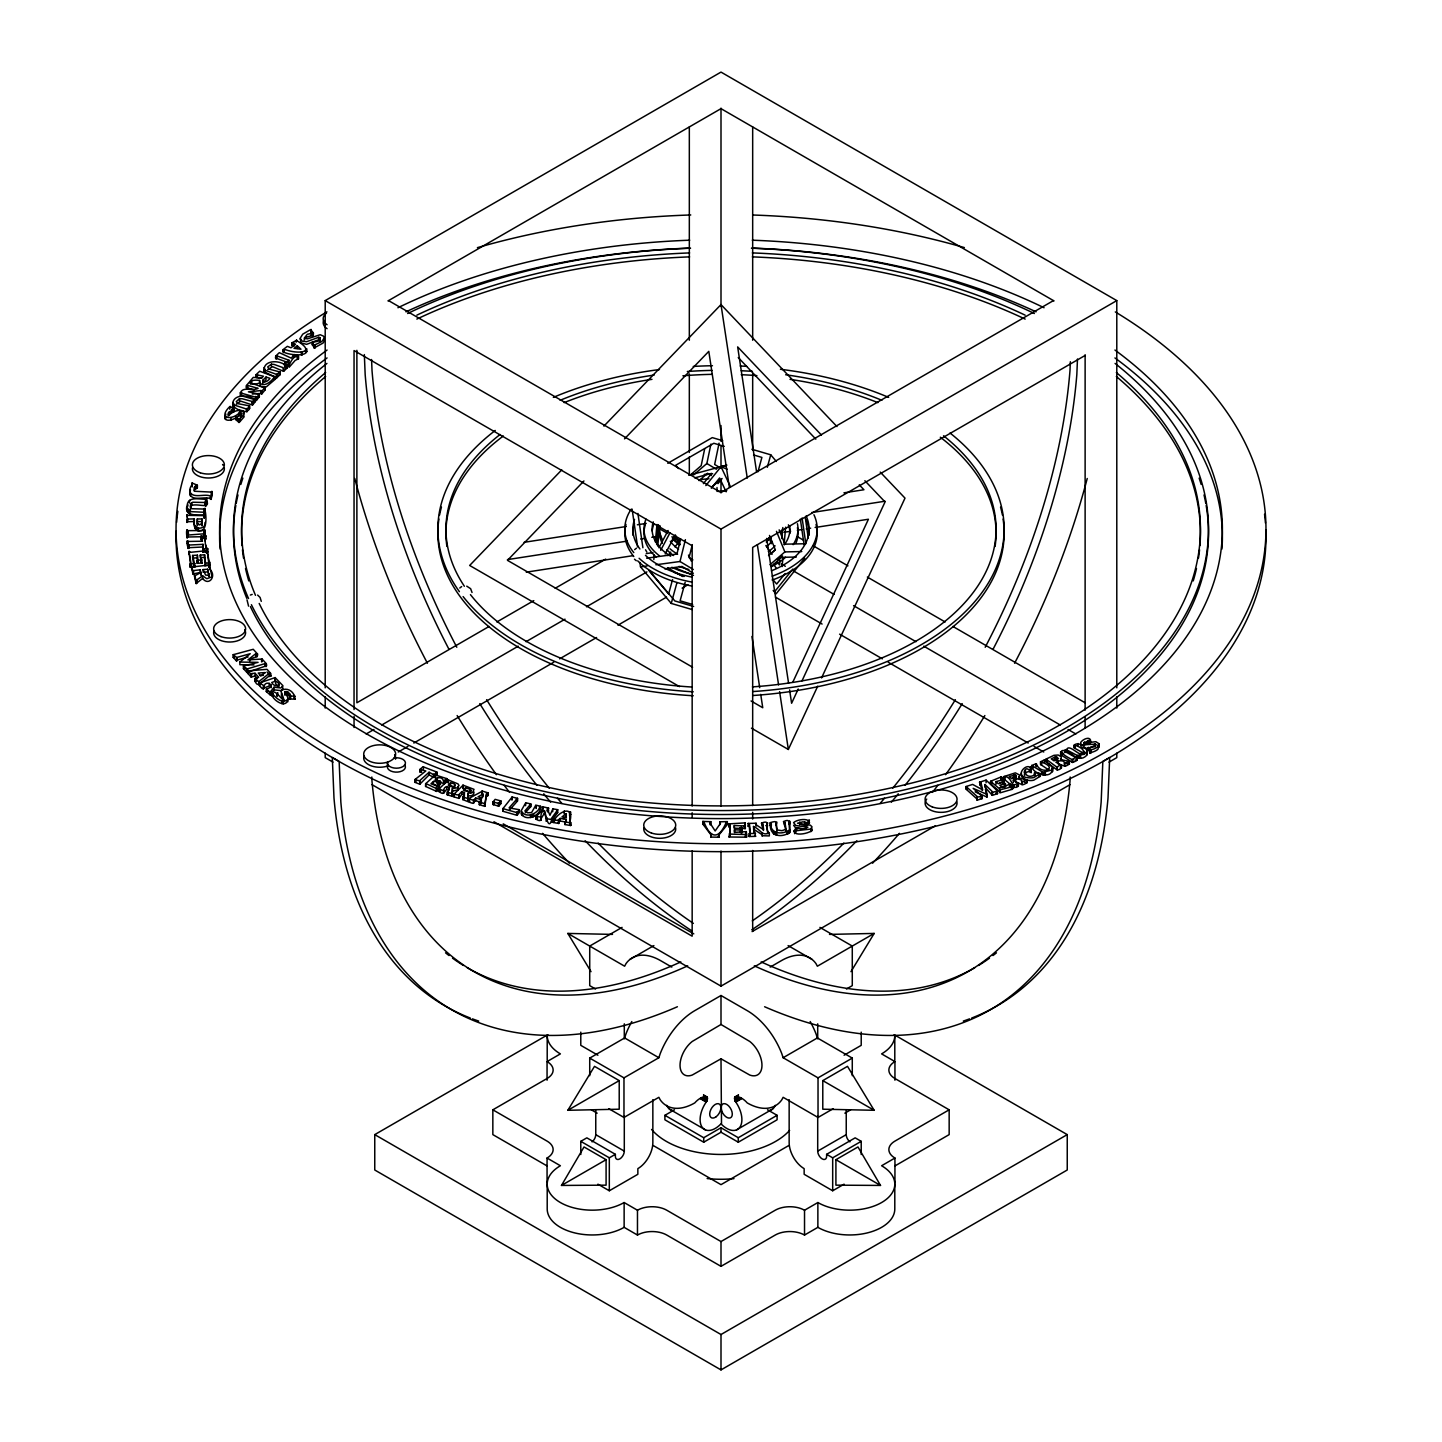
<?xml version="1.0" encoding="UTF-8"?>
<svg xmlns="http://www.w3.org/2000/svg" width="1442" height="1442" viewBox="0 0 1442 1442"><rect width="100%" height="100%" fill="white"/><g stroke="black" fill="none" stroke-linecap="round" stroke-linejoin="round"><path stroke-width="1.5" d="M202.006 540.966C198.347 537.668 207.774 537.956 205.215 539.434L204.98 540.876M206.008 539.074L206.008 535.991L201.015 536.1L202.493 541.219L188.235 541.453C184.991 539.002 189.407 554.683 188.866 545.058L203.016 544.355L202.889 552.142L207.882 551.925L207.81 548.861C202.691 546.194 207.161 530.692 204.061 530.494L204.061 533.125L204.44 529.791M206.008 535.991L204.98 537.487M468.488 798.363L468.235 801.265L467.911 793.28L472.543 792.631L474.021 789.333L463.062 785.169L453.96 794.236L453.96 796.867L458.916 798.399L458.862 794.632L461.8 791.64L464.432 792.451L462.828 799.607C480.565 806.637 469.353 802.311 475.788 798.057L481.358 799.787L479.321 802.04L479.321 804.69L484.836 806.366L486.657 793.28L488.009 792.848L482.133 791.045L482.133 793.677M484.512 805.663L486.657 793.28M187.406 519.769L186.847 522.401L187.784 519.048L194.346 518.904C193.066 523.825 194.309 532.729 201.375 530.674C208.477 528.673 205.521 507.89 204.187 509.062L204.187 511.694L204.674 508.377M197.32 518.94L197.32 521.571L202.024 521.625L202.024 518.976L197.32 518.94L197.41 525.861L197.32 522.004M202.024 518.976L201.916 525.861L202.006 522.022M186.847 522.401L187.424 514.65M719.774 821.796L720.495 823.31L715.16 830.952L710.077 823.184L710.834 821.688L702.813 821.417L704.002 822.12C710.726 839.442 719.27 839.118 726.263 822.228L727.327 821.616L719.774 821.796L719.774 824.752M710.78 834.143L710.78 837.099L719.017 837.225L718.17 836.793M710.78 837.099L711.609 834.035M710.005 822.102L710.005 824.734L710.834 824.319M190.2 509.657L191.624 505.349C199.375 503.294 211.83 509.891 205.882 499.184L205.161 501.996M1089.9 743.621L1088.89 740.449L1083.969 743.081L1095.866 741.711L1099.074 743.766L1097.939 746.614A13.483 7.787 0 0 1 1092.009 749.57C1077.444 748.957 1115.099 742.071 1082.203 745.045A5.552 3.208 0 0 1 1080.761 742.324C1083.537 738.376 1092.441 735.24 1090.386 743.549M1088.061 747.479L1090.062 753.391L1092.009 752.201A13.483 7.787 0 0 0 1097.939 749.263L1099.219 744.505M711.429 835.477L702.813 824.049M1070.343 361.726L1069.982 370.612A500.789 289.139 -60 0 1 985.192 647.26M1077.48 359.022L1076.832 374.578A500.789 289.139 -60 0 1 993.069 649.224M1070.18 777.004L1069.982 781.492A500.789 289.139 60 0 1 754.31 965.852M464.216 798.76L464.432 792.451M558.252 822.571L558.793 823.472L553.169 822.481C556.882 811.954 574.871 803.482 569.806 821.994M569.464 812.531L570.635 825.527L564.904 824.536L566.219 819.453L560.109 818.389L558.252 819.921L558.793 823.472M204.998 522.455C206.26 530.007 192.994 530.025 194.328 522.419M452.391 788.486L452.482 796.417L447.146 794.722L449.111 787.53L446.678 786.593C440.801 788.071 446.912 797.228 438.963 791.568L438.963 788.936L448.444 779.996L458.015 783.889L459.007 785.493L457.132 787.873L452.391 788.486L452.157 795.569M721 1058.807L749.768 1075.047A20.873 12.059 60 0 0 761.971 1065.296A20.873 12.059 60 0 0 749.768 1041.466L721 1024.487L692.232 1041.466A20.873 12.059 -60 0 0 680.029 1065.296A20.873 12.059 -60 0 0 692.232 1075.047L721 1058.807L721.505 1124.345A21.486 12.401 60 0 0 739.854 1127.229A21.486 12.401 60 0 0 736.465 1103.058C730.121 1093.36 740.936 1095.523 747.208 1102.896A56.49 32.625 60 0 0 781.798 1099.813L783.132 1097.308L818.029 1117.46L833.242 1108.664M653.821 559.55L654.217 555.17M655.389 542.03L656.957 524.491M656.651 544.625L658.435 524.654M657.786 546.121L659.553 526.294M779.888 560.559L779.491 564.958L777.004 561.443M781.852 538.533L782.826 527.538M782.123 566.598L782.898 557.838M784.069 544.679L785.638 527.159M1049.379 770.334L1040.511 764.458L1040.511 761.809L1044.35 759.934L1052.534 767.342L1051.705 770.064L1042.945 772.299L1031.679 765.486L1036.131 763.701L1036.474 766.585M1031.679 765.486C1030.832 773.471 1052.66 780.032 1052.011 769.271M264.048 367.638L265.616 370.432L276.558 374.397L276.846 377.768L280.108 374.668L280.108 372.036L269.221 369.116L267.707 366.899L271.438 364.141L274.142 364.447L282.902 367.584L283.641 371.315L287.156 367.998L287.156 365.367L285.858 365.547C279.46 359.761 262.138 359.635 264.21 371.838L276.377 377.606M1013.329 782.79L1013.329 780.158L1015.763 779.185C1027.101 777.166 1016.646 789.243 1027.01 782.718L1027.01 780.086L1018.611 777.797L1019.746 775.111L1015.348 772.858L1003.938 776.553L1004.173 782.033L999.757 783.06M793.605 825.257L795.786 828.123L806.348 829.15M721 1123.769L720.495 1124.345A21.486 12.401 -60 0 1 702.146 1127.229A21.486 12.401 -60 0 1 705.535 1103.058C711.879 1093.36 701.064 1095.523 694.792 1102.896A56.49 32.625 -60 0 1 660.202 1099.813L658.868 1097.308L623.971 1117.46L608.758 1108.664M542.354 807.051C544.391 811.486 534.892 814.568 536.009 819.164C545.31 824.626 537.073 812.891 544.391 810.62C545.779 812.639 547.96 832.358 552.07 819.326L551.439 818.515L557.748 809.701L552.863 808.854L549.961 815.325L547.455 809.25L548.591 808.097L542.553 806.763L542.931 810.062M540.48 819.615L544.391 813.252L544.391 810.62M209.054 573.844L208.405 575.322L205.575 575.052L203.142 569.59L207.612 569.23L209.054 576.476L207.612 569.23M521.409 812.982C524.023 821.94 538.875 816.551 540.353 809.214L540.552 806.276L535.865 805.159L531.575 812.585L527.502 812.819L524.87 810.981L530.8 803.951L525.789 802.761L525.573 805.681M1016.502 775.904L1011.689 778.716L1009.22 776.535L1015.384 774.949L1016.502 778.536M252.116 401.633L255.45 398.857L254.207 399.11C247.429 394.423 231.135 393.972 232.811 406.031C237.011 409.69 246.924 414.863 249.592 408.519L249.592 405.887L238.182 403.706L236.272 401.597L239.516 398.641L242.292 398.767L251.611 401.309L252.548 404.986L255.45 401.489L255.45 398.857M252.044 404.86L240.742 401.146L236.272 404.247M811.161 828.285L812.062 830.322C808.547 833.728 794.272 836.396 794.037 830.989L796.218 827.654L803.5 828.952L807.88 827.275L795.786 825.491L793.605 822.625C797.084 819.29 809.359 817.686 809.467 822.805L806.799 825.779L806.799 823.148L809.467 820.174M256.189 396.766L256.117 399.975L255.685 396.424M229.783 406.608C217.129 418.775 232.288 420.974 240.093 412.124C243.68 416.377 233.748 415.729 235.803 419.586L238.993 422.47L239.336 418.973C253.017 408.771 234.722 407.744 229.08 415.422L227.98 414.251L228.647 412.268L234.073 409.168L230.143 406.338L229.783 409.24M246.997 599.818L248.565 606.145M203.52 551.313L203.016 544.355M320.088 341.538L320.232 338.023L318.664 337.302L306.641 341.7L302.225 341.159L299.846 338.816L302.748 334.147L310.661 329.587L313.401 332.94C314.5 337.807 305.416 334.634 304.136 340.024M206.08 506.07L206.927 498.517M205.016 512.252L205.233 508.395M192.255 484.278L191.768 485.107A26.172 15.105 0 0 0 189.731 490.983C191.732 499.365 204.908 493.254 210.388 496.066C209.937 505.8 213.74 489.361 211.055 492.082L194.309 491.253L194.147 487.54L197.374 485.233L192.146 483.016L192.255 486.909L191.84 483.43M211.217 499.419L212.136 491.452M200.276 555.044L202.222 563.011L197.302 563.317L197.41 555.188L192.633 555.44L195.157 566.688L190.11 567.03L190.885 562.795L188.974 551.439L190.813 552.286L207.071 550.628L209.198 561.929C205.701 565.498 204.205 561.767 204.62 554.81L200.276 555.044L200.276 557.675L204.62 557.441L205.467 562.47M190.759 566.147L188.974 551.439M438.909 788.756L436.656 791.406L425.606 786.449L425.606 783.817C429.554 784.286 439.431 791.91 438.134 786.395L430.942 783.781L433.483 781.438C439.774 780.014 435.484 790.757 440.477 784.051L440.477 781.42L435.015 780.032L437.323 777.905C447.056 775.904 441.018 788.684 446.948 781.348L446.948 778.698L435.322 774.949L435.322 777.598M197.951 562.47L197.41 555.188M1040.331 773.543L1033.896 777.508A7.715 4.452 0 0 1 1029.282 777.851C1009.797 776.932 1032.111 757.068 1031.264 772.515C1022.72 760.583 1022.09 781.924 1034.941 774.805L1034.653 772.606L1040.331 773.543L1040.331 776.175L1033.896 780.14A7.715 4.452 0 0 1 1029.282 780.482C1025.713 780.158 1019.746 777.472 1021.351 773.038M262.823 380.255C263.165 384.401 269.113 380.273 269.978 378.327L266.031 377.047L262.823 380.255L262.823 382.941M259.614 380.454L259.614 383.085C246.979 386.943 247.285 378.417 259.614 380.454L259.686 382.743C264.823 388.925 274.917 377.804 274.142 376.65L259.704 371.225L256.099 374.668L256.099 377.299L261.705 378.291M259.614 383.085L260.533 386.204L265.166 387.213L265.166 389.845L261.705 394.008L261.074 390.548L248.421 391.845L259.326 394.207L259.326 396.856L256.604 400.119L240.309 395.487L240.309 392.855C243.338 386.005 251.539 391.611 258.118 388.367L247.627 385.393C245.627 384.978 245.627 389.592 247.627 388.042L254.225 389.845M437.557 783.168L440.477 781.42M437.449 786.323L433.483 784.087L433.483 781.438M287.841 701.785L287.661 697.189L284.921 691.926L287.264 691.727L289.986 693.854L289.5 699.028L295.304 699.154L294.312 695.855C292.888 690.754 286.165 687.221 281.514 690.466L281.082 691.619C289.355 712.6 275.386 686.266 271.709 693.061C270.988 699.496 286.165 709.284 287.661 699.821M419.928 769.433L425.805 770.983L414.845 779.671L414.845 782.303L419.838 784.232L419.946 780.446L429.085 772.245L433.826 774.787L436.836 772.047L423.011 766.729L419.928 769.433L419.928 772.083L421.821 772.101M436.836 772.047L436.836 774.696L433.826 777.418L429.085 774.895L419.838 784.232M443.902 780.609L446.948 778.698M443.794 783.763L437.323 780.537L437.323 777.905M200.186 569.824L201.087 575.124L200.186 569.824L193.589 570.563C192.813 573.916 190.2 563.912 192.543 566.922L209.505 564.994L212.01 576.836L206.819 578.693L202.601 575.809L196.941 579.864C195.193 583.397 193.643 569.554 195.571 578.602M191.48 566.291L192.904 573.97L200.186 572.456M704.723 448.642L701.173 465.694L690.952 474.49M693.602 474.941L706.868 463.513L710.924 444.082M719.089 443.145L714.655 464.468L720.315 467.875M521.337 814.406L521.409 810.35L525.573 803.05M320.088 338.906C318.592 343.484 310.967 340.06 312.265 344.746L314.716 348.189L314.879 344.89L321.728 341.574L324.252 338.365L323.549 336.166L320.196 334.724L307.398 338.87L304.172 338.275L307.272 334.31L313.401 332.94M314.716 348.189L314.879 344.89M680.696 538.857L676.929 554.052L646.629 558.18M655.876 564.777L679.993 561.497L685.401 539.65M692.304 544.607L689.096 557.621L692.863 559.911M232.973 404.283L232.811 406.031M194.255 575.322L196.148 583.541L202.601 578.44L202.601 575.809M482.998 794.091L481.988 798.021L478.041 796.813L482.998 794.091L482.998 796.723L479.699 798.544M261.074 390.548L261.705 391.359L265.166 387.213M261.218 393.846L261.344 390.782M672.567 579.54L668.619 593.906L648.972 570.545M692.142 609.551L671.251 603.423L676.965 582.622M685.166 582.352L680.101 600.809L692.629 604.504M757.969 471.768L761.899 457.42L753.553 454.951M767.324 467.298L770.749 454.807L751.949 449.291M794.037 830.989L810.909 829.042L812.026 826.879L810.368 825.185L797.534 823.22L803.068 821.796L806.799 823.148M187.172 507.782L188.037 504.97M276.558 374.397L280.108 372.036M283.173 371.153L272.664 366.719L267.707 369.531M589.724 1075.696L589.724 1058.104L624.638 1037.952L625.954 1033.914A56.49 32.625 -60 0 1 631.812 1021.549M589.724 1058.104L623.971 1077.859L658.868 1057.725L660.202 1053.687A56.49 32.625 -60 0 1 694.792 1010.644L721 995.503L747.208 1010.644A56.49 32.625 60 0 1 781.798 1053.687L783.132 1057.725L818.029 1077.859L852.276 1058.104L852.276 1075.696M770.28 825.275C770.118 836.342 781.51 838.054 789.783 832.485C789.351 826.861 792.163 817.217 783.529 821.58L786.106 830.952M789.783 832.485L788.864 821.67M201.916 523.23L199.645 524.942L197.41 523.212M447.831 794.975L448.552 793.893M281.514 693.097L281.352 695.477L284.02 700.235M188.578 548.429L188.866 545.058M306.822 348.82L306.822 351.469C304.641 359.022 273.583 351.938 285.66 349.703C298.025 354.335 317.582 352.785 296.331 340.42L291.951 342.817L291.951 345.449L294.402 345.81M1019.566 779.527L1018.971 776.859M481.033 803.681L479.321 804.69M1074.074 745.244C1078.832 745.406 1089.269 752.67 1079.589 753.679C1074.903 751.643 1066.359 742.558 1066.395 752.345C1072.235 755.031 1079.914 762.277 1086.493 755.536C1090.603 749.209 1078.454 740.467 1074.074 745.244L1074.074 747.893L1083.843 753.319M264.427 369.368L264.21 371.838M792.902 681.976L868.426 519.246L815.109 527.484M798.219 689.024L791.604 703.263L789.585 689.907M801.986 680.894L885.046 501.942L864.876 480.727M751.426 728.156L788.341 749.461L817.74 686.122M821.543 677.938L904.999 498.121L880.251 472.111M770.334 825.599L770.28 822.643C779.545 819.651 774.931 823.706 777.31 829.961L781.906 830.7L786.07 829.24L784.917 822.409L783.529 821.58M776.048 822.697L776.914 831.692M225.871 414.07C221.545 425.011 236.776 418.919 240.093 414.755L240.958 415.765M228.124 415.963C228.593 411.24 235.479 413.584 234.073 409.168M570.635 825.527L570.798 822.589M569.464 815.181L570.672 814.586M564.904 824.536L565.066 821.598M300.675 338.852L300.585 342.781L306.641 344.35L317.438 340.204L320.232 340.673L320.232 338.023M658.922 547.762L668.115 530.494M660.688 550.303L670.007 532.801M665.177 553.926L675.307 534.91L680.011 544.806M763.395 830.484L761.502 823.112C772.083 818.786 763.611 829.474 769.289 832.971C761.718 836.27 761.304 829.961 753.517 826.464L753.986 833.314M766.856 823.454L767.631 832.917M188.541 533.522L187.784 530.674C185.207 526.961 187.532 543.958 187.388 535.09L203.358 533.864L204.422 537.361L204.079 534.045M187.388 537.722L187.784 534.369M187.081 507.963L191.209 511.658L204.115 512.27L204.079 518.291L205.016 514.956M288.652 364.177C287.697 372.306 290.689 355.814 297.268 356.39C301.306 356.607 290.978 351.956 294.06 357.436M187.406 522.401L187.784 519.048M470.795 790.324L468.974 791.532L463.279 790.144L465.514 787.873L468.866 788.9L470.615 789.819L470.795 792.956M558.955 820.534L553.169 819.849M753.517 826.464L755.572 836.36L749.155 836.522L750.309 832.881L749.461 824.337L748.164 823.418L756.077 823.238L755.77 824.536L763.665 829.763L762.836 824.013L761.502 823.112M750.056 835.963L749.155 823.941M553.169 822.481L553.349 819.543M561.479 1185.432L584.028 1146.949L606.091 1159.692L606.091 1185.162L561.479 1185.432L606.091 1159.692M551.889 822.264L552.07 819.326M552.07 821.958L551.439 821.147L557.748 812.333M567.86 1110.286L594.501 1066.341L619.213 1080.617L619.213 1109.204L567.86 1110.286L619.213 1080.617M850.978 971.656L874.176 933.425L829.492 934.398M547.239 818.065L546.085 818.605L551.889 819.615M741.873 830.159L734.465 829.745L734.465 832.376L746.307 831.619L746.559 837.189L729.039 836.991L730.265 833.35L729.976 824.788L728.751 823.887L745.099 822.895L745.352 828.555L734.284 828.213L734.284 825.563L745.352 825.924M729.976 836.432L729.706 824.391M287.841 699.154C282.127 705.03 275.314 696.883 271.709 693.061M247.033 411.835L247.033 409.204L249.592 405.887M274.665 677.74L259.578 682.967L259.578 685.617C266.211 694.431 260.966 681.543 269.185 683.364L271.186 685.13C270.393 689.655 265.076 687.365 266.301 691.529L270.411 695.134L270.681 691.547L274.016 687.221L280.703 687.942A4.759 2.74 0 0 0 282.956 685.725L275.134 677.578L274.665 680.372M270.681 694.179L274.016 689.853L274.016 687.221M1030.742 772.533C1028.398 769.145 1022.883 776.373 1024.469 771.019M547.455 811.9L548.591 808.097M540.48 816.983L536.009 816.533M536.009 819.164L536.208 816.226M542.354 809.683L542.553 806.763M540.552 806.276C538.046 813.27 526.42 819.344 521.229 811.089M535.865 807.79L535.667 805.465M718.404 835.603L727.327 824.572L727.327 821.616M194.147 490.172L197.374 487.883L197.374 485.233M525.303 812.729L530.8 806.583L530.8 803.951M1072.253 759.628C1051.633 749.678 1065.097 746.271 1075.678 757.663C1075.75 755.41 1066.359 766.729 1076.904 760.403L1077.102 755.428L1066.395 749.714M1072.253 762.277L1060.591 754.653L1060.591 752.021M205.882 501.816L206.368 498.499M511.892 797.318L502.952 808.638L502.952 811.287L517.137 815.325L517.137 812.675L519.336 809.719L509.08 807.899L517.552 798.309L512.126 797.029L511.892 799.95M517.137 815.325L519.336 812.351L519.336 809.719M1056.86 767.126L1045.991 759.141L1053.94 755.32L1058.176 755.013L1061.384 756.852L1060.735 759.573L1069.387 761.43L1069.387 764.062C1058.843 770.803 1070.541 758.654 1058.14 761.124L1055.904 762.223L1061.438 765.305L1061.438 767.955C1055.382 773.579 1055.382 764.981 1061.438 765.305M1056.86 769.758L1045.991 761.773L1045.991 759.141M191.84 486.062L192.146 483.016M509.08 810.53L517.552 800.959L517.552 798.309M502.952 811.287L503.186 808.349M205.539 506.052L204.62 502.483L192.705 502.231L190.741 503.817L190.2 507.025L191.606 508.72L204.187 509.062M211.055 494.714L211.577 491.416M717.972 483.629L722.1 478.492M785.097 573.555L776.697 584.028L772.371 579.125M774.552 591.815L792.776 569.103M804.762 558.162L776.138 593.816L773.164 590.445M703.372 483.629L711.609 473.373L694.756 477.879M705.841 485.575L721 466.703L727.147 469.209M711.339 488.243L719.594 477.969L726.155 491.83M671.287 541.777L674.027 538.371M667.916 555.621L670.746 552.124M674.964 546.878L677.794 543.382M498.788 806.168L498.788 803.536L500.879 800.941L495.147 799.355L493.002 801.932L493.002 804.564L498.788 806.168L500.879 803.591L500.879 800.941M256.604 400.119L256.604 397.469L259.326 394.207M394.153 757.933L393.54 758.654A15.988 9.229 0 0 1 388.168 761.881L386.798 762.331A15.988 9.229 0 0 1 363.925 755.608A15.988 9.229 0 0 1 381.697 744.919A15.988 9.229 0 0 1 394.261 757.843L394.153 757.933A9.049 5.227 0 0 1 405.382 762.349A9.049 5.227 0 0 1 396.334 768.207A9.049 5.227 0 0 1 387.465 762.259L387.519 766.044M770.28 822.643C770.118 833.692 781.51 835.423 789.783 829.853M246.33 385.645L249.124 382.328L263.219 387.411L266.319 386.853L275.44 379.084L275.44 376.452M250.007 381.265L253.251 377.389L261.525 378.02L263.435 376.218L256.099 374.668M484.836 806.366L484.512 803.014M262.823 382.905L266.031 379.679L266.031 377.047M486.657 795.93L488.009 795.479L488.009 792.848M259.019 681.489L269.221 673.378L270.844 676.19L270.844 673.54L267.022 669.34L247.898 670.872L247.898 673.504L251.232 677.163L251.845 673.522L255.072 673.252L258.713 677.235L254.855 678.497L254.855 681.129C259.308 689.673 259.524 677.92 259.236 684.752M259.019 684.139L268.356 676.586L270.375 676.352M473.751 802.978L474.003 800.058M468.902 798.489L468.65 801.41L468.902 798.489L482.043 791.352M205.882 499.184C200.059 499.617 188.199 495.814 187.172 505.151C183.35 516.47 197.68 515.118 204.115 514.92L205.016 515.623M462.828 799.607L463.098 796.687M561.767 469.858L469.659 565.462L679.524 686.644M603.91 426.111L721 304.586L836.955 426.562M583.938 480.961L507.476 560.343L692.593 667.231M624.53 438.855L708.797 351.361L729.364 487.234M447.146 792.073L448.354 791.802M1013.329 780.158L1018.358 783.529L1018.358 786.178C1011.13 791.82 1013.492 776.048 1003.938 776.553M1013.438 787.747L1013.87 784.664M251.845 673.522L251.232 674.514L247.898 670.872M739.71 827.96L741.675 827.311L741.873 832.809L741.675 827.311M458.7 795.083L453.96 794.236M458.916 798.399L459.187 795.497M461.8 791.64L461.8 794.272L459.187 798.129M1036.474 763.954C1040.583 776.12 1060.537 767.973 1040.511 761.809M289.409 698.685L290.491 698.18L290.473 694.846M453.96 796.867L454.23 793.965M452.482 796.417L452.157 792.938M447.146 794.722L447.435 791.802M450.571 782.88L448.228 785.115C452.914 789.459 459.385 784.015 450.571 782.88L450.571 785.529L454.735 787.224L454.735 784.592M443.541 793.334L443.83 790.414M446.678 786.593L446.678 789.225L443.83 793.064M284.543 366.07L284.543 363.438L289.031 360.284L277.026 355.904C274.953 355.345 274.953 359.995 277.026 358.535L289.031 362.915L289.031 360.284M283.641 371.315L283.641 368.683L287.156 365.367M289.085 364.682L284.543 363.438M275.692 356.084L279.333 352.659L291.266 358.157L294.06 354.804M438.963 791.568L439.323 786.287M425.606 783.817L435.033 775.219M425.606 786.449L425.913 783.547M419.712 780.879L414.845 779.671M459.8 587.976L461.656 586.588M634.642 549.636L636.481 548.158M992.042 795.065L992.294 791.586L985.012 784.556L985.012 787.188L992.312 795.353L997.54 793.677L997.54 791.027L986.094 780.104L979.533 782.213L982.2 790.36M414.845 782.303L415.999 782.105L415.999 779.455M1009.382 786.917L1009.797 784.106L1012.518 786.593L1012.518 789.225L999.973 792.884L999.955 789.135L990.528 781.312L1001.361 776.841L1013.87 787.296M975.134 791.856L987.031 797.047L987.031 794.398L973.152 788.359L982.02 796.02L982.02 798.652L977.117 800.22L977.135 796.453L966.086 786.521L972.629 784.412L982.687 789.91L980.939 782.573L979.533 782.213M268.302 691.205L266.301 691.529M699.046 480.619L707.571 473.282L711.339 475.572M768.532 555.603L775.345 549.744L769.487 535.433M769.956 564.741L784.881 551.907L801.77 551.547M771.506 566.129L781.744 557.333L796.326 557.027M242.851 413.043L244.149 416.81L239.426 422.236M712.312 486.513L721 479.411L721 492.803M767.162 540.173L770.551 537.415M766.225 541.904L771.434 537.632M284.921 695.134C285.876 692.448 290.797 695.855 290.491 698.18M254.044 664.924L239.859 664.69L239.859 662.058L250.223 653.713L237.443 657.264L236.488 660.977L233.189 657.354L233.189 654.704L253.233 649.297L257.541 654.037C258.569 658.471 251.305 656.308 249.7 661.121M558.793 822.066L560.109 821.021L570.635 822.895M566.075 813.721L561.983 816.929L566.291 817.668L566.075 813.721L566.075 816.352L563.353 818.497M282.83 349.811L287.373 346.332L290.978 347.81L295.592 344.259L291.951 342.817M297.304 345.81L294.042 348.333L300.981 349.234L297.304 345.81L297.304 348.459M289.085 367.331L295.177 360.41L298.566 358.788L298.566 356.156M263.616 688.176L269.185 686.013L269.185 683.364M536.208 818.876L537.56 818.479M1064.43 766.081L1058.14 763.773L1058.14 761.124M247.339 671.72L247.862 668.727L265.166 663.572C267.13 663.104 267.13 667.664 265.166 666.204L246.961 672.477L243.428 668.601L243.428 665.97L258.082 662.347L239.859 662.058M473.517 802.022L475.788 800.707L481.358 802.419L481.358 799.787M201.087 572.474L195.012 575.682M236.903 660.22L248.096 656.939M257.541 654.037L254.946 654.326L247.952 659.877L262.084 659.03L266.428 663.771M325.207 687.834L325.207 300.603L721 72.1L1116.793 300.603L1116.793 687.834M387.988 300.927L721 108.655L1054.012 300.927M667.79 463.297L712.276 437.611L722.712 440.693M489.09 626.459L356.877 702.777L356.877 350.316M496.859 621.971L533.792 600.629M555.188 588.282L605.73 559.099M1053.453 300.603L721 492.551L388.547 300.603M366.16 733.978L373.947 729.49M381.751 724.984L518.237 646.178M526.024 641.69L565.03 619.177M586.479 606.794L646.917 571.897M325.207 300.603L721 529.106L1116.793 300.603M398.262 752.003L407.978 746.397M413.818 743.027L553.8 662.22M559.622 658.85L596.573 637.526M617.951 625.179L666.565 597.114M682.12 588.138L687.942 584.767M1085.123 355.453L752.67 547.401L752.67 805.573M622.079 927.386L589.724 946.06L589.724 985.643L595.546 989.014M629.956 959.417L653.893 945.591M894.112 1034.671L1067.242 1134.62L1067.242 1170.003L721 1369.9L374.758 1170.003L374.758 1134.62L547.888 1034.671M752.111 931.604L935.425 825.779M547.059 1080.202L547.059 1061.582L560.397 1053.886A45.062 26.01 0 0 1 547.203 1035.482L547.203 1060.303M547.059 1165.929L492.84 1134.62L492.84 1109.817L547.059 1078.508A20.729 11.969 0 0 0 547.059 1061.582M372 784.646L721 986.13L1070 784.646M1108.988 762.133L1116.793 757.627L1116.793 753.121M770.208 967.095L781.456 960.606A56.49 32.625 -60 0 1 816.046 963.707L817.362 966.212L874.176 933.425M580.784 1154.519L580.784 1141.343L586.84 1137.846L615.373 1154.321L615.373 1156.304A6.327 3.641 -60 0 0 619.844 1158.881A6.327 3.641 -60 0 0 624.296 1151.131L624.296 1116.162M846.454 989.014L852.276 985.643L852.276 946.06L819.921 927.386M767.486 1109.763L777.094 1115.315L777.094 1119.803L738.286 1142.208L721 1132.222L703.714 1142.208L664.906 1119.803L664.906 1115.315L674.514 1109.763M580.784 1141.343L609.317 1157.818L615.373 1154.321M783.132 1057.725L817.362 1037.952L852.276 1058.104M734.699 1097.164L738.502 1094.965M734.609 1097.416L738.412 1095.217M734.537 1098.335L738.34 1096.136M734.663 1099.435L738.466 1097.236M734.753 1099.813L738.556 1097.614M734.861 1100.192L738.664 1097.993M735.005 1100.588L738.809 1098.389M735.168 1100.967L740.882 1097.668M735.348 1101.346L741.062 1098.047M735.546 1101.724L741.26 1098.425M735.78 1102.085L741.476 1098.786M597.907 1184.17L609.317 1190.768L637.851 1174.293L637.851 1168.633A21.197 12.239 -60 0 0 652.847 1142.677L652.847 1099.651M844.093 1055.22L861.216 1045.342L861.216 1032.148M664.906 1115.315L703.714 1137.72L721 1127.734L738.286 1137.72L777.094 1115.315M736.465 1129.933L772.588 1109.078M822.787 1080.617L847.499 1066.341L874.14 1110.286L822.787 1109.204L822.787 1080.617L874.14 1110.286M788.72 1145.561L721 1184.657L653.28 1145.561M844.85 1113.17L850.654 1109.817M861.216 1154.519L861.216 1141.343L855.16 1137.846L826.627 1154.321L826.627 1156.304A6.327 3.641 60 0 1 822.156 1158.881A6.327 3.641 60 0 1 817.704 1151.131L846.238 1134.656L846.238 1110.61M826.627 1154.321L832.683 1157.818L861.216 1141.343M835.909 1159.692L857.972 1146.949L880.521 1185.432L835.909 1185.162L835.909 1159.692L880.521 1185.432M492.84 1109.817L547.059 1141.109A20.729 11.969 0 0 1 547.059 1158.034L560.397 1165.749A45.062 26.01 0 0 0 560.397 1202.538A45.062 26.01 0 0 0 624.134 1202.538L637.472 1210.235A20.729 11.969 0 0 1 666.781 1210.235L721 1241.544L775.219 1210.235A20.729 11.969 0 0 1 804.528 1210.235L817.866 1202.538A45.062 26.01 0 0 0 881.603 1202.538A45.062 26.01 0 0 0 881.603 1165.749L894.941 1158.034A20.729 11.969 0 0 1 894.941 1141.109L949.16 1109.817L949.16 1134.62L894.941 1165.929M789.153 1099.651L789.153 1142.677A21.197 12.239 60 0 0 804.149 1168.633L804.149 1174.293L832.683 1190.768L844.093 1184.17M547.203 1184.134L547.203 1208.955A45.062 26.01 0 0 0 575.016 1232.982A45.062 26.01 0 0 0 624.134 1227.34L637.472 1235.055A20.729 11.969 0 0 1 666.781 1235.055L721 1266.346L775.219 1235.055A20.729 11.969 0 0 1 804.528 1235.055L817.866 1227.34A45.062 26.01 0 0 0 866.984 1232.982A45.062 26.01 0 0 0 894.797 1208.955L894.797 1184.134M374.758 1134.62L721 1334.517L1067.242 1134.62M190.038 566.562L190.759 563.516M1021.675 784.466L1015.763 781.834L1015.763 779.185M235.803 419.586L237.533 419.568M197.23 562.867L197.951 559.82M238.993 422.47L239.336 418.973M202.889 552.142L203.52 548.681M205.611 564.831L204.944 565.679L210.153 565.336L210.081 562.254M255.45 401.489L253.468 401.723M440.675 791.063L439.251 791.298M240.309 392.855L256.604 397.469M1060.591 754.653L1063.349 753.319M1069.387 761.43L1064.43 763.431M518.201 812.567L519.336 812.351M500.879 803.591L499.707 803.807L499.707 801.175M250.367 595.059L252.188 594.41M493.002 801.932L498.788 803.536M275.44 379.084L273.403 379.228M278.811 374.866L280.108 374.668M285.858 368.179L287.156 367.998M314.879 347.522L322.99 343.106L324.252 341.015L323.549 338.798M996.025 784.25L996.025 781.618L1004.173 779.401L1004.245 776.805M1002.424 784.322L1002.839 781.51L1005.471 783.943L1005.471 786.575L999.811 787.801M1009.382 784.286L1002.334 787.53L999.811 785.169L1005.471 783.943M1013.438 785.097L1018.358 783.529M1027.01 780.086L1021.675 781.816M999.685 789.982L1012.518 786.593M1055.202 756.996L1051.218 758.834L1054.048 760.871L1058.338 758.348L1055.202 756.996L1054.102 760.06M808.007 823.058L809.467 822.805M266.301 688.879L270.411 692.502L270.681 691.547M446.948 781.348L445.073 781.348M259.578 682.967L263.616 685.527M275.602 681.111L271.745 682.481C274.25 688.267 283.984 685.473 275.602 681.111L275.602 683.742L278.955 686.843L278.955 684.211M440.477 784.051L439.287 784.16L439.287 781.528M259.578 685.617L260.047 682.805M254.855 678.497L259.236 682.102M254.855 681.129L256.568 681.363M388.168 765.846L386.798 766.279A15.988 9.229 0 0 1 369.783 765.269A15.988 9.229 0 0 1 364.105 755.968M188.866 547.69L203.016 546.987M976.829 797.318L982.02 796.02M992.042 792.433L997.54 791.027M788.864 824.301L789.747 821.381M310.661 332.237L311.184 329.425M766.856 826.086L767.685 822.859M776.048 825.347L776.877 822.102M247.898 673.504L248.385 670.728M1012.338 777.923L1016.087 777.995L1016.087 775.363M243.428 665.97L247.339 669.088M187.784 537.001L204.079 536.694M243.428 668.601L245.519 668.782M204.061 530.494L187.784 530.674M233.189 654.704L236.903 657.588M187.784 521.698L194.346 521.535L194.346 518.904M716.926 467.785L726.876 465.099L688.879 475.301M233.189 657.354L234.487 657.606M314.194 348.333L314.716 345.557M204.079 515.641L187.802 515.353M749.137 836.198L750.056 833.332M729.039 836.991L729.976 833.8M1089.557 740.611L1089.557 743.261L1084.564 744.595L1084.564 741.963M312.265 344.746L313.869 345.053M762.728 835.747L769.343 835.927L769.289 832.971M448.354 794.434L447.435 794.434M1077.102 755.428L1084.42 754.292L1087.358 750.867M277.855 692.773L277.315 695.909L277.315 693.26M1088.061 750.11L1089.377 750.507L1089.377 747.875M1055.202 759.628L1057.833 759.934M524.095 542.318L626.261 526.51M637.364 524.78L646.25 523.41M843.93 492.84L863.92 489.739L859.27 484.836M507.422 559.622L627.36 541.074M640.681 539.02L645.133 538.335M651.784 537.289L660.67 535.919M811.702 512.559L885.009 501.221M526.276 572.168L632.93 555.675M646.25 553.602L652.92 552.574M783.997 532.296L790.667 531.269M797.336 530.241L801.77 529.556M806.222 528.853L810.656 528.169M1076.904 760.403L1074.993 760.06M639.869 562.434L640.518 566.868L647.097 565.985M664.69 568.815L682.012 566.454L693.35 573.285M1060.267 767.811L1061.438 767.955M252.26 394.045L261.344 393.414M1069.387 764.062L1066.449 763.647M717.918 491.434L726.804 490.622M553.349 822.174L554.377 822.084L554.377 819.453M207.612 571.861L203.142 572.222L203.142 569.59M765.792 825.635L767.739 825.797M1018.358 786.178L1016.592 785.674M191.48 568.923L192.543 569.572M257.487 678.533L255.072 675.883L251.701 677.001M190.038 563.93L195.085 563.588M259.975 675.559L263.435 675.325M197.23 560.235L202.15 559.929M565.066 824.229L565.859 821.543M1095.379 743.928L1095.379 746.559L1085.538 748.47L1082.203 747.695A5.552 3.208 0 0 1 1081.158 746.776M192.633 555.44L192.633 558.072L197.41 557.82M1027.01 782.718L1024.126 782.159M188.974 554.07L189.515 551.421M1030.093 769.325L1031.264 772.515M187.19 540.786L188.578 545.797M990.528 781.312L990.528 783.943L999.955 791.766M187.19 543.418L188.235 544.085M801.103 824.482L806.222 825.671L806.348 822.643M997.54 793.677L995.791 793.1M744.505 825.545L745.352 828.555M741.675 829.943L740.593 830.448L740.593 827.816M749.137 833.566L755.536 833.422M729.039 834.053L746.559 834.558M187.388 535.09L186.847 537.74M204.422 534.73L204.98 537.361M187.784 533.306L186.829 529.971M204.44 532.422L204.98 529.773M982.02 798.652L980.29 798.075M966.086 786.521L966.086 789.153L977.135 799.102M468.902 801.121L469.93 801.139M187.424 517.281L186.865 514.632M204.458 517.588L204.458 512.973M289.409 696.053L295.231 696.18M591.022 971.656L567.824 933.425L612.508 934.398M452.391 791.135L458.214 789.729L458.015 786.521M564.11 813.775L564.273 810.837M305.145 351.506L306.822 351.469M739.818 832.25L741.26 832.809L741.062 827.329M547.167 810.494L548.591 810.746M463.098 799.337L463.549 796.777M748.164 826.068L749.155 826.572M728.751 826.518L729.706 827.023M754.527 835.837L755.572 836.36M502.952 808.638L517.137 812.675M247.033 409.204L234.848 405.238L232.739 402.57M249.592 408.519L249.087 405.761M259.326 396.856L258.839 394.063M724.281 446.335L713.826 443.271L675.649 465.297L678.533 468.56M693.638 606.469L674.82 600.935L649.549 570.888M265.166 389.845L264.679 387.069M479.321 802.04L484.836 803.735M462.828 796.975L473.751 800.328M461.8 794.272L464.432 795.083M447.831 792.343L452.482 793.785M466.739 586.155L470.633 588.697L472.039 592.5M210.388 498.698C204.908 495.886 191.732 501.996 189.731 493.615A26.172 15.105 0 0 1 190.524 489.883M294.312 698.505L295.304 699.154M209.198 564.579L210.153 565.336M193.859 565.246L195.157 566.688M200.943 561.605L202.222 563.011M206.927 551.15L207.882 551.925M436.836 774.696L436.421 771.903M446.678 789.225L449.111 790.162L449.111 787.53M438.963 788.936L443.541 790.703M470.615 789.819L470.615 792.451L465.514 790.504L465.514 787.873M674.784 567.733L693.512 575.376M673.919 572.294L684.157 576.476M296.169 342.223L296.619 339.771M274.016 689.853L280.703 690.574A4.759 2.74 0 0 0 282.956 688.357L282.073 686.41M570.798 825.239L569.932 824.121M541.002 817.344L541.074 820.011M797.372 536.658L803.212 540.029M812.928 545.635L847.932 565.841M867.363 577.07L945.141 621.971M952.91 626.459L1085.123 702.777M781.438 564.02L785.331 566.273M793.136 570.762L834.089 594.41M853.574 605.658L915.976 641.69M923.763 646.178L1060.249 724.984M1068.053 729.49L1075.84 733.978M660.13 529.124L667.736 533.504M673.45 536.803L679.146 540.101M671.846 536.839L679.38 541.183M775.435 597.114L822.102 624.044M839.605 634.156L882.378 658.85M888.2 662.22L1028.182 743.027M1034.022 746.397L1043.738 752.003M667.664 567.806L682.787 576.53M751.066 700.974L762.746 707.734L760.727 694.377M788.107 945.591L812.044 959.417M503.24 823.851L693.782 933.857M493.957 821.742L692.16 936.182L692.16 850.924M894.941 1080.202L894.941 1061.582L881.603 1053.886A45.062 26.01 0 0 0 894.797 1035.482L894.797 1060.303M949.16 1109.817L894.941 1078.508A20.729 11.969 0 0 1 894.941 1061.582M333.012 762.133L325.207 757.627L325.207 753.121M671.792 967.095L660.544 960.606A56.49 32.625 60 0 0 625.954 963.707L624.638 966.212L567.824 933.425M624.638 1037.952L658.868 1057.725M703.498 1094.965L707.301 1097.164M703.588 1095.217L707.391 1097.416M703.66 1096.136L707.463 1098.335M703.534 1097.236L707.337 1099.435M703.444 1097.614L707.247 1099.813M703.336 1097.993L707.139 1100.192M703.191 1098.389L706.995 1100.588M701.118 1097.668L706.832 1100.967M700.938 1098.047L706.652 1101.346M700.74 1098.425L706.454 1101.724M700.524 1098.786L706.22 1102.085M597.907 1055.22L580.784 1045.342L580.784 1032.148M669.412 1109.078L705.535 1129.933M591.346 1109.817L597.15 1113.17M595.762 1110.61L595.762 1134.656L624.296 1151.131M706.868 463.513L716.368 469.245M679.993 561.497L693.296 569.518M1077.805 745.929L1078.183 743.531M753.517 829.114L762.295 834.828M1097.704 745.081L1099.219 747.136M257.631 595.059L260.083 597.457L261.272 601.35M636.283 560.74L634.48 559.208M673.144 538.785L679.903 544.301M672.296 539.056L679.254 544.734M235.803 416.954L238.993 419.838M1060.483 758.636L1061.745 760.367M996.025 781.618L998.315 783.763L1002.424 781.69M821.435 435.033L737.655 346.909L756.545 471.624M738.25 357.562L815.83 439.143M1086.457 752.183L1087.376 754.166M267.022 671.99L270.844 676.19M202.601 578.44C208.784 586.714 217.075 575.863 209.793 569.338M770.749 454.807L776.337 461.458M640.518 566.868L671.251 603.423M765.846 545.581L772.047 554.377M773.597 564.363L776.175 568.04M645.529 549.799L646.827 552.016M312.265 342.096L314.194 345.701M688.465 555.08L691.331 561.1M721 466.703L730.499 486.765M779.149 529.863L784.989 544.175L805.844 543.724L802.094 517.966M776.463 531.323L784.881 551.907M544.391 813.252L547.239 820.696M817.362 1037.952L816.046 1033.914A56.49 32.625 60 0 0 810.188 1021.549M1024.343 774.282L1024.739 775.472M769.199 537.415L771.218 543.742M474.021 791.982L473.571 794.452L471.264 795.768L467.911 795.912L467.911 793.28M789.747 824.031L789.675 821.075M985.012 784.556L987.031 794.398M985.409 789.171L987.031 797.047M207.81 548.861L202.817 549.06M205.629 544.734L206.278 548.591M208.874 563.93L206.927 548.519M192.633 558.072L193.552 563.443M766.657 538.443L788.576 683.22M721 304.586L747.262 478.095M757.374 544.824L778.59 684.95M779.599 691.637L788.341 749.461M751.967 636.463L759.718 687.69M805.357 518.02L808.277 538.028M800.346 519.066L804.095 544.806M637.905 513.424L642.898 547.744M632.101 509.098L637.598 546.878M746.559 837.189L746.307 831.619M734.284 825.563L734.393 828.087M734.465 829.745L734.609 832.503M371.82 777.004L372.018 781.492A500.789 289.139 -60 0 0 687.69 965.852M371.567 359.509L372.018 370.612A500.789 289.139 60 0 0 456.808 647.26M364.339 354.57L365.168 374.578A500.789 289.139 60 0 0 448.931 649.224M1116.793 696.846L1116.793 708.094M1099.074 743.766L1099.074 746.397M1094.604 743.675L1094.604 746.325M1090.711 749.966L1090.711 752.616M1090.513 750.237L1090.494 753.265M1090.062 750.759L1090.062 753.391M1088.926 747.731L1088.926 750.363M1088.89 740.449L1088.89 743.081M1088.548 747.371L1088.548 750.002M1087.863 740.521L1087.863 743.153M1087.052 750.2L1087.088 754.851M1085.123 354.804L1085.123 710.167M1085.123 716.89L1085.123 728.12M1084.114 742.504L1084.114 745.135M1084.114 751.318L1084.114 753.95M1080.581 755.626L1080.581 758.258M1079.391 755.734L1079.391 758.366M1078.237 755.662L1078.237 758.294M1076.543 757.537L1076.543 760.168M1075.281 745.352L1075.281 747.983M1074.452 745.478L1074.452 748.128M1072.596 759.177L1072.614 762.512M1069.027 761.178L1069.027 763.827M1067.206 749.588L1067.206 752.219M1066.035 749.48L1066.035 752.111M1064.719 750.002L1064.719 752.634M1064.701 762.89L1064.773 766.315M1061.799 752.147L1061.799 754.779M1061.096 765.071L1061.096 767.703M1060.952 752.255L1060.952 754.905M1057.076 756.924L1057.076 759.555M1057.22 766.657L1057.202 770.01M1056.193 756.834L1056.193 759.465M1052.75 768.027L1052.696 771.344M1052.534 767.342L1052.336 772.029M1047.162 759.267L1047.162 761.917M1046.333 759.393L1046.333 762.025M1045.342 772.425L1045.342 775.057M1044.35 759.934L1044.35 762.584M1044.098 772.443L1044.098 775.075M1042.945 772.299L1042.945 774.949M1041.845 771.993L1041.845 774.642M1041.665 761.953L1041.665 764.584M1040.854 762.061L1040.854 764.711M1040.169 773.813L1040.169 776.445M1039.322 773.885L1039.322 776.517M1036.131 763.701L1036.131 766.333M1034.653 772.606L1034.509 775.526L1034.509 772.876M1032.869 765.666L1032.869 768.298M1032.003 765.738L1032.003 768.37M1030.597 766.657L1030.417 772.137M1026.704 779.816L1026.704 782.465M1025.406 769.974L1025.406 772.624M1024.811 770.461L1024.811 773.092M1022.054 781.294L1021.981 784.718M1018.052 783.276L1018.052 785.908M1015.384 774.949L1015.384 777.598M1014.537 774.805L1014.537 777.436M1013.51 774.913L1013.51 777.562M1013.744 785.367L1013.744 787.999M1012.086 786.755L1012.086 789.387M1011.347 786.503L1011.347 789.135M1009.797 784.106L1009.797 786.755M1005.074 776.751L1005.074 779.383M1005.056 784.106L1005.056 786.737M1004.299 783.835L1004.299 786.485M1003.758 779.563L1003.758 782.195M1003.019 779.293L1003.019 781.924M1002.839 781.51L1002.839 784.16M1001.361 776.841L1001.361 779.473M1000.964 777.004L1000.964 779.635M997.269 790.757L997.269 793.388M992.493 792.037L992.493 794.668M992.312 792.703L992.312 795.353M991.663 781.546L991.663 784.178M990.816 781.582L990.816 784.214M986.094 780.104L986.094 782.736M981.732 795.75L981.732 798.381M980.939 782.573L980.939 785.223M980.524 782.429L980.524 785.061M979.803 782.483L979.803 785.115M977.117 797.588L977.117 800.22M967.24 786.791L967.24 789.423M966.356 786.791L966.356 789.423M894.941 1158.034L894.941 1182.855M832.683 1157.818L832.683 1190.768M818.029 1077.859L818.029 1117.46M817.704 1023.82L817.704 1038.889M817.704 1116.162L817.704 1151.131M817.866 1202.538L817.866 1227.34M811.684 828.393L811.684 831.043M810.909 829.042L810.909 831.673M808.908 820.065L808.908 822.697M805.916 822.264L805.916 824.896M804.816 821.976L804.816 824.608M804.528 1210.235L804.528 1235.055M799.733 822.03L799.733 824.662M796.813 827.744L796.813 830.376M796.218 827.654L796.218 830.304M795.678 830.574L795.678 833.206M795.155 830.718L795.155 833.35M794.632 831.043L794.632 833.674M789.225 830.52L789.225 833.152M788.377 831.097L788.377 833.728M787.224 831.565L787.224 834.215M784.574 822.03L784.574 824.662M776.607 832.431L776.607 835.062M775.309 832.142L775.309 834.774M774.264 831.728L774.264 834.359M773.489 831.169L773.489 833.8M771.308 823.094L771.308 825.743M762.512 823.616L762.512 826.266M762.043 833.26L762.097 836.216M756.077 823.238L756.113 826.194M752.67 126.95L752.67 340.222M752.67 373.893L752.67 450.228M752.67 812.297L752.67 819.038M752.67 850.474L752.67 931.28M749.155 833.891L749.155 836.522M748.164 823.418L748.2 826.374M745.929 834.558L745.929 837.207M745.406 834.125L745.406 836.757M745.099 822.895L745.099 825.527M744.757 825.924L744.757 828.573M744.234 825.473L744.234 828.105M740.755 829.727L740.755 832.376M738.286 1137.72L738.286 1142.208M728.751 823.887L728.751 826.843M726.263 822.228L726.263 824.86M721 108.114L721 306.245M721 425.552L721 441.324M721 445.812L721 468.326M721 529.106L721 806.024M721 851.05L721 986.13M721 995.503L721 1024.487M721 1127.734L721 1132.222M721 1241.544L721 1266.346M721 1334.517L721 1369.9M719.017 834.269L719.017 837.225M717.016 487.522L717.016 491.416M710.834 821.688L710.816 824.644M704.002 822.12L704.002 824.752M703.714 1137.72L703.714 1142.208M702.813 821.417L702.795 824.373M692.16 806.042L692.16 545.761L354.047 350.55L354.047 709.554M692.16 812.765L692.16 817.253M689.33 126.95L689.33 340.222M689.33 373.893L689.33 452.464M689.33 456.952L689.33 474.923M637.472 1210.235L637.472 1235.055M624.296 1023.82L624.296 1038.889M623.971 1077.859L623.971 1117.46M624.134 1202.538L624.134 1227.34M609.317 1157.818L609.317 1190.768M570.672 811.954L570.509 814.892M570.311 812.225L570.311 814.856M569.806 812.279L569.806 814.91M566.219 819.453L566.219 822.102M560.109 818.389L560.109 821.021M557.748 809.701L557.567 812.639M556.738 810.08L556.738 812.711M552.863 808.854L552.683 811.792M548.411 808.403L548.411 811.035M547.762 808.421L547.762 811.053M547.437 808.601L547.437 811.251M547.059 1158.034L547.059 1182.855M546.897 818.263L546.897 820.913M546.266 818.299L546.085 821.237M540.804 817.668L540.876 820.318M539.524 806.601L539.524 809.232M537.073 816.19L537.073 818.822M536.244 805.826L536.244 808.475M533.702 814.063L533.702 816.695M532.783 814.496L532.783 817.145M531.737 814.802L531.737 817.434M530.584 804.239L530.584 806.889M530.548 814.928L530.548 817.56M529.755 804.275L529.755 806.907M522.401 813L522.401 815.631M521.734 812.405L521.734 815.054M518.868 809.611L518.868 812.243M517.317 798.598L517.317 801.247M516.615 812.062L516.669 815.199M516.488 798.652L516.488 801.283M512.126 797.029L512.126 799.661M500.428 800.833L500.428 803.482M498.301 802.924L498.337 806.06M494.155 801.752L494.155 804.402M493.452 802.076L493.452 804.708M487.576 793.064L487.757 795.768M487.072 793.064L487.072 795.696M485.071 803.446L485.071 806.078M482.133 791.045L482.349 794.218M479.573 801.77L479.573 804.402M475.788 798.057L475.788 800.707M469.984 789.351L469.984 791.982M463.279 785.836L463.279 788.486M463.062 785.169L462.792 788.071L462.792 785.439M452.752 793.497L452.752 796.146M448.444 779.996L448.444 782.627M448.156 780.266L448.156 782.916M446.533 778.554L446.533 781.185M444.208 781.276L444.208 783.925M440.062 781.258L440.062 783.889M437.863 783.853L437.863 786.485M436.656 788.774L436.656 791.406M436.331 788.107L436.241 791.243M435.322 774.949L435.466 778.283M433.826 774.787L433.826 777.418M433.519 774.12L433.429 777.274M429.085 772.245L429.085 774.895M423.425 766.892L423.425 769.523M421.082 769.343L421.082 771.975M420.343 769.595L420.343 772.227M420.127 781.33L420.127 783.961M415.152 779.401L415.152 782.051M354.047 716.295L354.047 727.507M325.207 696.846L325.207 708.094M319.619 337.464L319.619 340.096M318.664 337.302L318.664 339.952M313.238 342.331L313.238 344.962M312.878 333.084L312.878 335.734M312.806 341.97L312.806 344.602M312.427 332.778L312.427 335.427M311.941 332.705L311.941 335.337M311.238 332.778L311.238 335.409M301.883 352.605L301.883 355.255M301.757 351.974L301.612 354.948M301.45 351.686L301.432 355.056M298.206 356.444L298.206 359.076M297.268 356.39L297.268 359.04M294.438 354.516L294.438 357.165M293.753 342.709L293.753 345.359M293.916 695.188L293.916 697.82M293.195 342.691L293.195 345.323M292.402 342.998L292.402 345.629M290.112 695.945L290.112 698.577M289.5 696.396L289.5 699.028M288.202 692.214L288.202 694.846M287.264 691.727L287.264 694.359M286.688 365.186L286.688 367.818M286.219 691.457L286.219 694.089M285.354 691.565L285.354 694.197M284.867 363.132L284.867 365.763M284.921 691.926L284.921 694.557M284.218 349.649L284.218 352.281M283.299 349.991L283.299 352.641M283.389 701.209L283.389 703.84M282.055 701.064L282.055 703.714M279.64 371.874L279.64 374.505M277.026 355.904L277.026 358.535M276.99 693.512L276.99 696.144M276.846 375.118L276.846 377.768M276.161 356.264L276.161 358.896M275.134 677.578L275.134 680.209M274.971 376.29L274.971 378.922M273.061 693.728L273.061 696.378M272.61 693.53L272.61 696.162M271.871 693.386L271.871 696.017M271.438 364.141L271.438 366.773M271.186 685.13L271.186 687.762M270.88 692.322L270.88 694.954M270.411 692.502L270.411 695.134M270.267 673.558L270.267 676.208M269.798 673.36L269.798 675.992M269.221 673.378L269.221 676.028M267.149 688.97L267.149 691.601M266.77 688.717L266.77 691.349M265.941 663.933L265.941 666.565M265.166 663.572L265.166 666.204M264.751 369.855L264.751 372.487M263.796 686.104L263.796 688.753M263.327 686.284L263.327 688.915M262.084 659.03L262.084 661.662M261.705 391.359L261.705 394.008M261.597 659.174L261.597 661.806M258.767 682.264L258.767 684.914M257.415 374.451L257.415 377.101M257.055 654.163L257.055 656.813M256.568 374.83L256.568 377.462M256.406 653.821L256.406 656.452M255.847 653.803L255.847 656.452M255.342 678.335L255.342 680.966M254.964 398.713L254.964 401.345M255.072 673.252L255.072 675.883M252.548 402.354L252.548 404.986M251.557 380.922L251.557 383.554M251.232 674.514L251.232 677.163M250.493 381.409L250.493 384.041M247.627 385.393L247.627 388.042M247.429 669.683L247.429 672.332M246.961 669.845L246.961 672.477M246.816 385.807L246.816 388.439M246.528 408.483L246.528 411.709M243.914 665.825L243.914 668.457M241.625 392.584L241.625 395.216M240.958 413.133L240.85 416.504M240.814 392.999L240.814 395.631M240.742 412.484L240.742 415.116M240.093 412.124L240.093 414.755M240.057 418.378L240.057 421.01M239.516 398.641L239.516 401.273M239.336 412.106L239.336 414.737M236.975 658.201L236.975 660.833M236.776 416.972L236.776 419.604M236.488 658.345L236.488 660.977M236.218 416.702L236.218 419.334M233.712 404.607L233.856 407.365M233.658 409.42L233.658 412.07M233.694 654.578L233.694 657.21M233.171 404.102L233.171 406.752M233.081 409.186L233.081 411.817M232.559 409.168L232.559 411.799M231.928 409.348L231.928 411.979M231.008 417.783L231.008 420.415M225.547 416.846L225.547 419.478M224.952 416.107L224.952 418.739M210.658 496.751L210.658 499.383M209.505 564.994L209.505 567.625M208.946 565.03L208.946 567.661M206.512 550.646L206.512 553.277M205.287 502.717L205.287 505.349M205.215 536.803L205.215 539.434M204.872 562.596L204.944 565.679M204.62 554.81L204.62 557.441M204.115 512.27L204.115 514.92M201.79 536.911L201.79 539.542M201.267 559.604L201.267 562.236M201.015 536.1L201.015 539.2M198.383 528.133L198.383 530.764M197.302 560.686L197.302 563.317M197.049 485.63L197.049 488.279M197.23 527.826L197.23 530.458M196.941 579.864L196.689 583.487M196.491 485.539L196.491 488.189M196.274 527.303L196.274 529.953M196.148 580.91L196.148 583.541M195.806 485.684L195.806 488.315M195.499 526.582L195.499 529.214M195.139 486.152L195.139 488.784M194.85 525.609L194.85 528.241M194.796 575.286L194.796 577.918M194.183 563.263L194.183 565.895M193.589 570.563L193.444 573.934M192.904 571.338L192.904 573.97M192.038 566.255L192.038 568.887M191.624 502.717L191.624 505.349M190.38 493.254L190.38 495.904M190.11 564.381L190.11 567.03M189.947 511.315L189.947 513.947M189.533 500.356L189.533 503.006M188.902 510.774L188.902 513.424M188.037 510.035L188.037 512.667M188.019 545.815L188.019 548.447M187.73 540.768L187.73 543.4M187.37 509.098L187.37 511.73M187.388 529.971L187.388 532.603M1080.707 745.73A5.552 3.208 0 0 1 1080.761 744.973M675.487 827.51A15.988 9.229 0 0 1 660.13 838.307A15.988 9.229 0 0 1 643.889 827.96M224.303 467.965A15.988 9.229 0 0 1 208.207 478.005A15.988 9.229 0 0 1 192.489 467.767M222.555 464.504A15.988 9.229 0 0 1 223.204 465.333M956.911 801.914A15.988 9.229 0 0 1 938.526 812.243A15.988 9.229 0 0 1 926.719 799.084M244.653 629.685A15.988 9.229 0 0 1 230.432 642.014A15.988 9.229 0 0 1 214.119 630.569M394.621 754.743A15.988 9.229 0 0 1 395.523 759.195M404.553 764.675A9.049 5.227 0 0 1 397.812 772.083A9.049 5.227 0 0 1 387.465 766.207L387.628 765.702A9.049 5.227 0 0 1 387.88 765.215M327.082 324.738A15.988 9.229 0 0 1 326.523 313.022M327.082 328.686A15.988 9.229 0 0 1 323.747 320.196M691.98 930.991A500.789 289.139 60 0 1 585.128 840.704M550.646 802.185A500.789 289.139 60 0 1 543.724 793.803M536.893 785.295A500.789 289.139 60 0 1 479.771 703.624M974.81 967.69A500.789 289.139 60 0 1 761.16 961.904M693.35 923.385A500.789 289.139 60 0 1 598.142 843.101M561.893 803.428A500.789 289.139 60 0 1 557.495 798.237M549.204 788.161A500.789 289.139 60 0 1 486.621 699.676M996.458 952.82A500.789 289.139 60 0 1 992.997 955.541M989.482 958.173A500.789 289.139 60 0 1 978.559 965.455M764.602 1006.75A544.968 314.644 60 0 0 1101.165 801.986L1102.842 761.43L1109.691 757.483L1108.015 798.039A544.968 314.644 60 0 1 971.674 1018.052M569.428 863.199A544.968 314.644 60 0 1 542.553 833.332M509.513 792.361A544.968 314.644 60 0 1 504.231 785.349M496.427 774.678A544.968 314.644 60 0 1 457.132 715.538M427.409 663.23A544.968 314.644 60 0 1 354.768 478.492M969.601 1018.845A544.968 314.644 60 0 1 963.292 1021.08M955.379 699.676A500.789 289.139 -60 0 1 892.796 788.161M884.505 798.237A500.789 289.139 -60 0 1 880.107 803.428M843.858 843.101A500.789 289.139 -60 0 1 752.291 920.879M680.84 961.904A500.789 289.139 -60 0 1 467.19 967.69M463.441 965.455A500.789 289.139 -60 0 1 452.518 958.173M449.003 955.541A500.789 289.139 -60 0 1 445.542 952.82M962.229 703.624A500.789 289.139 -60 0 1 905.107 785.295M898.276 793.803A500.789 289.139 -60 0 1 891.354 802.185M856.872 840.704A500.789 289.139 -60 0 1 751.841 929.784M1087.232 478.492A544.968 314.644 -60 0 1 1014.591 663.23M984.868 715.538A544.968 314.644 -60 0 1 945.573 774.678M937.769 785.349A544.968 314.644 -60 0 1 932.487 792.361M899.447 833.332A544.968 314.644 -60 0 1 872.572 863.199M677.398 1006.75A544.968 314.644 -60 0 1 340.835 801.986L339.158 761.43L332.309 757.483L333.985 798.039A544.968 314.644 -60 0 0 470.326 1018.052M478.708 1021.08A544.968 314.644 -60 0 1 472.399 1018.845M1115.297 311.923A544.968 314.644 0 0 1 1103.274 753.373A544.968 314.644 0 0 1 338.546 753.265A544.968 314.644 0 0 1 326.883 311.814M477.41 247.645A544.968 314.644 0 0 1 690.754 214.966M753.139 215.02A544.968 314.644 0 0 1 964.374 247.591M1265.824 529.665A544.968 314.644 0 0 1 722.28 851.663A544.968 314.644 0 0 1 176.122 531.143M176.627 522.328A544.968 314.644 0 0 1 177.853 511.315M1264.544 514.235A544.968 314.644 0 0 1 1265.445 523.049M220.049 549.042A501.383 289.481 0 0 1 327.064 357.94M405.941 311.832A501.383 289.481 0 0 1 689.709 248.114M752.291 248.114A501.383 289.481 0 0 1 1036.059 311.832M1114.936 357.94A501.383 289.481 0 0 1 1221.951 549.042M1114.936 350.046A501.383 289.481 0 0 1 1061.276 741.729A501.383 289.481 0 0 1 380.724 741.729A501.383 289.481 0 0 1 327.064 350.046M397.938 307.741A501.383 289.481 0 0 1 689.709 240.201M752.291 240.201A501.383 289.481 0 0 1 1044.062 307.741M849.933 1141.866A6.327 3.641 60 0 1 846.238 1134.656M789.603 1130.402A77.309 44.63 0 0 1 720.081 1154.447A77.309 44.63 0 0 1 651.568 1129.447M733.978 1178.637A77.309 44.63 0 0 1 707.139 1178.547M595.762 1134.656A6.327 3.641 -60 0 1 592.067 1141.866M775.219 1105.329A21.486 12.401 60 0 1 768.55 1110.664M673.45 1110.664A21.486 12.401 -60 0 1 666.781 1105.329M797.426 527.646A77.003 44.45 0 0 1 796.02 543.075M785.584 557.279A77.003 44.45 0 0 1 771.506 566.616M690.916 573.988A77.003 44.45 0 0 1 671.846 567.283M656.416 557.279A77.003 44.45 0 0 1 645.295 524.96M789.693 525.988A68.892 39.781 0 0 1 784.43 544.661M670.62 556.252A68.892 39.781 0 0 1 653.262 521.86M797.426 523.698A77.003 44.45 0 0 1 793.118 544.679M782.501 555.873A77.003 44.45 0 0 1 777.31 559.442M688.879 569.518A77.003 44.45 0 0 1 679.056 566.4M659.499 555.873A77.003 44.45 0 0 1 645.98 519.12M652.199 530.98A68.892 39.781 0 0 1 653.875 524.113M788.395 524.798A68.892 39.781 0 0 1 789.892 533.414M813.937 514.74A96.217 55.553 0 0 1 772.191 576.151M692.07 582.099A96.217 55.553 0 0 1 639.112 558.27M633.795 552.592A96.217 55.553 0 0 1 631.181 509.206M704.291 474.418A96.217 55.553 0 0 1 712.618 473.787M816.028 524.383A96.217 55.553 0 0 1 772.191 580.099M692.07 586.047A96.217 55.553 0 0 1 637.688 560.848M633.795 556.54A96.217 55.553 0 0 1 625.972 524.383M806.114 515.948A88.106 50.867 0 0 1 771.542 570.78M691.908 577.124A88.106 50.867 0 0 1 645.475 555.314M639.906 548.987A88.106 50.867 0 0 1 634.516 519.408M700.325 479.663A88.106 50.867 0 0 1 708.959 478.726M632.984 535.288A88.106 50.867 0 0 1 634.516 523.356M806.114 519.895A88.106 50.867 0 0 1 809.016 535.288M775.093 549.763A61.339 35.419 0 0 1 772.011 552.737M673.576 555.53A61.339 35.419 0 0 1 666.907 549.763M662.293 543.346A61.339 35.419 0 0 1 659.661 533.071M771.704 541.237A54.886 31.688 0 0 1 766.621 546.716M678.587 549.222A54.886 31.688 0 0 1 670.296 541.237M775.093 545.815A61.339 35.419 0 0 1 768.424 551.583M677.632 554.161A61.339 35.419 0 0 1 669.989 548.789M662.293 539.398A61.339 35.419 0 0 1 659.949 525.645M782.339 529.124A61.339 35.419 0 0 1 782.051 532.585M950.062 433.033A283.137 163.469 0 0 1 752.994 691.547M693.242 691.799A283.137 163.469 0 0 1 463.098 596.573M459.403 591.671A283.137 163.469 0 0 1 495.255 430.455M553.349 397.379A283.137 163.469 0 0 1 659.481 369.549M693.242 366.43A283.137 163.469 0 0 1 712.456 365.727M740.233 366.016A283.137 163.469 0 0 1 746.632 366.322M780.428 369.278A283.137 163.469 0 0 1 888.651 397.379M943.537 435.772A275.061 158.8 0 0 1 752.436 686.879M691.799 687.023A275.061 158.8 0 0 1 470.452 594.645M464.378 586.263A275.061 158.8 0 0 1 500.068 434.511M560.127 400.299A275.061 158.8 0 0 1 654.163 375.064M687.329 371.495A275.061 158.8 0 0 1 712.006 370.396M741.242 370.738A275.061 158.8 0 0 1 752.436 371.351M785.656 374.758A275.061 158.8 0 0 1 881.873 400.299M1003.091 519.048A283.137 163.469 0 0 1 752.994 695.495M693.242 695.747A283.137 163.469 0 0 1 438.909 519.048M439.576 515.046A283.137 163.469 0 0 1 441.45 507.097M1000.55 507.097A283.137 163.469 0 0 1 1002.424 515.046M446.912 546.428A275.061 158.8 0 0 1 503.33 435.989M564.128 402.624A275.061 158.8 0 0 1 651.982 379.336M682.877 375.803A275.061 158.8 0 0 1 712.006 374.343M741.242 374.704A275.061 158.8 0 0 1 756.906 375.623M790.018 379.336A275.061 158.8 0 0 1 877.872 402.624M940.31 437.214A275.061 158.8 0 0 1 995.088 546.428M1115.081 363.42A487.504 281.46 0 0 1 933.353 782.465A487.504 281.46 0 0 1 251.395 604.703M248.547 598.538A487.504 281.46 0 0 1 326.919 363.42M407.635 313.509A487.504 281.46 0 0 1 690.556 248.204M751.444 248.204A487.504 281.46 0 0 1 1034.365 313.509M1116.342 372.523A479.429 276.792 0 0 1 923.727 779.942A479.429 276.792 0 0 1 259.181 603.441M255.504 595.348A479.429 276.792 0 0 1 325.658 372.523M416.846 315.149A479.429 276.792 0 0 1 689.637 252.909M752.363 252.909A479.429 276.792 0 0 1 1025.154 315.149M1206.161 505.475A487.504 281.46 0 0 1 808.872 809.917A487.504 281.46 0 0 1 250.421 606.595M246.798 598.358A487.504 281.46 0 0 1 235.839 505.475M236.218 503.366A487.504 281.46 0 0 1 237.984 494.93M240.832 484.422A487.504 281.46 0 0 1 242.851 478.167M1199.149 478.167A487.504 281.46 0 0 1 1201.168 484.422M1204.016 494.93A487.504 281.46 0 0 1 1205.782 503.366M1199.546 549.781A479.429 276.792 0 0 1 1198.464 558.126M1196.481 568.508A479.429 276.792 0 0 1 1193.219 580.91M248.781 580.91A479.429 276.792 0 0 1 245.519 568.508M243.536 558.126A479.429 276.792 0 0 1 242.454 549.781M242.058 545.599A479.429 276.792 0 0 1 325.658 376.488M416.846 319.097A479.429 276.792 0 0 1 689.637 256.874M752.363 256.874A479.429 276.792 0 0 1 1025.154 319.097M1116.342 376.488A479.429 276.792 0 0 1 1199.942 545.599M265.166 672.585L260.804 675.847L258.226 673.035L265.166 672.585M651.405 833.007A15.988 9.229 0 0 0 675.721 825.365A15.988 9.229 0 0 0 652.09 817.019A15.988 9.229 0 0 0 651.405 833.007M200.24 472.76A15.988 9.229 0 0 0 224.357 464.919A15.988 9.229 0 0 0 200.528 456.772A15.988 9.229 0 0 0 200.24 472.76M932.235 806.871A15.988 9.229 0 0 0 957.019 799.751A15.988 9.229 0 0 0 933.965 790.919A15.988 9.229 0 0 0 932.235 806.871M220.986 636.607A15.988 9.229 0 0 0 245.591 629.289A15.988 9.229 0 0 0 222.302 620.637A15.988 9.229 0 0 0 220.986 636.607M716.259 1116.667A7.913 4.56 -60 0 0 719.576 1104.23A7.913 4.56 -60 0 0 710.041 1111.692A7.913 4.56 -60 0 0 716.259 1116.667M721.198 1108.808A7.913 4.56 60 0 0 730.301 1117.892A7.913 4.56 60 0 0 728.625 1105.906A7.913 4.56 60 0 0 721.198 1108.808"/></g></svg>
